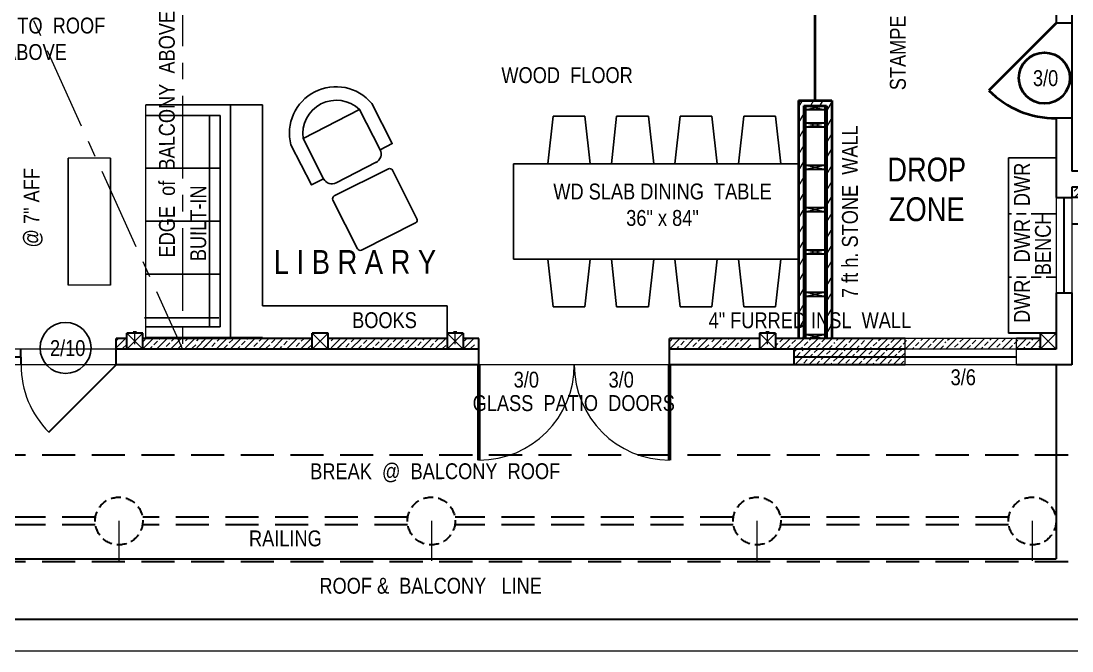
# Model space of a CAD drawing. Header units: inches. Extents: x 3832 to 8152, y 959 to 2015.
# Drawn here: x 7366.6 to 7763.6, y 1245.8 to 1483.9 of the extents above; entities that cross this region are included whole.
import ezdxf

# ---------------------------------------------------------------- set-up
doc = ezdxf.new("R2010")
doc.units = ezdxf.units.IN
doc.header["$MEASUREMENT"] = 0
doc.linetypes.add('CENTER', pattern=[2, 1.25, -0.25, 0.25, -0.25])
doc.linetypes.add('HIDDEN', pattern=[0.375, 0.25, -0.125])
for name, color, linetype, lineweight in [('BUILT-INS', 36, 'Continuous', 25), ('CABINETS', 36, 'HIDDEN', 25), ('DOORS', 7, 'Continuous', 60), ('FLOORING', 7, 'Continuous', 20), ('FURNITURE', 36, 'Continuous', 25), ('MASONRY', 14, 'Continuous', 30), ('ROOF', 7, 'HIDDEN', 30), ('STAIRS', 7, 'Continuous', 20), ('WALL FRAMING', 9, 'CENTER', 30), ('WALLS', 7, 'Continuous', 30), ('WINDOWS', 5, 'Continuous', 30)]:
    doc.layers.add(name, color=color, linetype=linetype, lineweight=lineweight)
for name, color, linetype in [('TEXT', 7, 'Continuous'), ('TEXT80', 9, 'Continuous'), ('TITLE BLOCK', 7, 'Continuous')]:
    doc.layers.add(name, color=color, linetype=linetype)
doc.styles.add('ARCHENT', font='technical.ttf', dxfattribs={"height": 6})
pattern_1 = [(45, (2723.5756, 93.7525), (-2.6516504, 2.6516504), []), (45, (2726.2272, 93.7525), (-2.6516504, 2.6516504), [1.875, -0.9375])]
pattern_2 = [(45, (2649.905, 100.017), (-2.6516504, 2.6516504), []), (45, (2652.5568, 100.017), (-2.6516504, 2.6516504), [1.875, -0.9375])]

msp = doc.modelspace()

# ---------------------------------------------------------------- hatches: boundary and pattern name
at = {"layer": 'DOORS', "linetype": 'Continuous', "lineweight": 9, "ltscale": 25}
h = msp.add_hatch(dxfattribs=at)
h.set_pattern_fill('ANSI33', color=6, scale=15, style=0)
h.set_pattern_definition(pattern_1)
h.paths.add_polyline_path([(7780.59, 1421.16), (7763.59, 1421.16), (7763.59, 1417.16), (7787.59, 1417.16), (7787.59, 1421.16)])
h.paths.add_polyline_path([(7836.59, 1417.16), (7836.59, 1446.16), (7830.59, 1446.16), (7830.59, 1421.16), (7804.59, 1421.16), (7787.59, 1421.16), (7787.59, 1417.16)])
h = msp.add_hatch(dxfattribs=at)
h.set_pattern_fill('ANSI33', color=6, scale=15, style=0)
h.set_pattern_definition([(45, (2429.9084, 100.017), (-2.6516504, 2.6516504), []), (45, (2432.56, 100.017), (-2.6516504, 2.6516504), [1.875, -0.9375])])
h.paths.add_polyline_path([(7402.59, 1363.17), (7402.59, 1360.17), (7406.93, 1360.17), (7406.93, 1363.17)])
h.paths.add_polyline_path([(7402.59, 1363.91), (7402.59, 1363.17), (7406.93, 1363.17), (7406.93, 1363.91)])
h = msp.add_hatch(dxfattribs=at)
h.set_pattern_fill('ANSI33', color=6, scale=15, style=0)
h.set_pattern_definition([(45, (2450.9067, 100.017), (-2.6516504, 2.6516504), []), (45, (2453.5584, 100.017), (-2.6516504, 2.6516504), [1.875, -0.9375])])
h.paths.add_polyline_path([(7412.59, 1363.17), (7412.59, 1360.17), (7427.92, 1360.17), (7427.92, 1363.17)])
h.paths.add_polyline_path([(7412.59, 1363.91), (7412.59, 1363.17), (7427.92, 1363.17), (7427.92, 1363.91)])
h = msp.add_hatch(dxfattribs=at)
h.set_pattern_fill('ANSI33', color=6, scale=15, style=0)
h.set_pattern_definition([(45, (2456.1, 100.017), (-2.6516504, 2.6516504), []), (45, (2458.7518, 100.017), (-2.6516504, 2.6516504), [1.875, -0.9375])])
h.paths.add_polyline_path([(7428.78, 1363.17), (7428.78, 1360.17), (7433.12, 1360.17), (7433.12, 1363.17)])
h.paths.add_polyline_path([(7428.78, 1363.91), (7428.78, 1363.17), (7433.12, 1363.17), (7433.12, 1363.91)])
h = msp.add_hatch(dxfattribs=at)
h.set_pattern_fill('ANSI33', color=6, scale=15, style=0)
h.set_pattern_definition([(45, (2460.2642, 100.017), (-2.6516504, 2.6516504), []), (45, (2462.916, 100.017), (-2.6516504, 2.6516504), [1.875, -0.9375])])
h.paths.add_polyline_path([(7432.95, 1363.17), (7432.95, 1360.17), (7437.28, 1360.17), (7437.28, 1363.17)])
h.paths.add_polyline_path([(7432.95, 1363.91), (7432.95, 1363.17), (7437.28, 1363.17), (7437.28, 1363.91)])
h = msp.add_hatch(dxfattribs=at)
h.set_pattern_fill('ANSI33', color=6, scale=15, style=0)
h.set_pattern_definition([(45, (2499.948, 100.017), (-2.6516504, 2.6516504), []), (45, (2502.5996, 100.017), (-2.6516504, 2.6516504), [1.875, -0.9375])])
h.paths.add_polyline_path([(7476.97, 1363.17), (7434.97, 1363.17), (7434.97, 1360.17), (7476.97, 1360.17)])
h.paths.add_polyline_path([(7476.97, 1363.91), (7434.97, 1363.91), (7434.97, 1363.17), (7476.97, 1363.17)])
h = msp.add_hatch(dxfattribs=at)
h.set_pattern_fill('ANSI33', color=6, scale=15, style=0)
h.set_pattern_definition([(45, (2511.0463, 100.017), (-2.6516504, 2.6516504), []), (45, (2513.698, 100.017), (-2.6516504, 2.6516504), [1.875, -0.9375])])
h.paths.add_polyline_path([(7483.73, 1363.17), (7483.73, 1360.17), (7488.06, 1360.17), (7488.06, 1363.17)])
h.paths.add_polyline_path([(7483.73, 1363.91), (7483.73, 1363.17), (7488.06, 1363.17), (7488.06, 1363.91)])
h = msp.add_hatch(dxfattribs=at)
h.set_pattern_fill('ANSI33', color=6, scale=15, style=0)
h.set_pattern_definition([(45, (2550.574, 99.7867), (-2.6516504, 2.6516504), []), (45, (2553.2256, 99.7867), (-2.6516504, 2.6516504), [1.875, -0.9375])])
h.paths.add_polyline_path([(7527.59, 1362.94), (7485.59, 1362.94), (7485.59, 1359.94), (7527.59, 1359.94)])
h.paths.add_polyline_path([(7527.59, 1363.91), (7485.59, 1363.91), (7485.59, 1362.94), (7527.59, 1362.94)])
h = msp.add_hatch(dxfattribs=at)
h.set_pattern_fill('ANSI33', color=6, scale=15, style=0)
h.set_pattern_definition([(45, (2561.4008, 100.017), (-2.6516504, 2.6516504), []), (45, (2564.0524, 100.017), (-2.6516504, 2.6516504), [1.875, -0.9375])])
h.paths.add_polyline_path([(7534.09, 1363.17), (7534.09, 1360.17), (7538.42, 1360.17), (7538.42, 1363.17)])
h.paths.add_polyline_path([(7534.09, 1363.91), (7534.09, 1363.17), (7538.42, 1363.17), (7538.42, 1363.91)])
h = msp.add_hatch(dxfattribs=at)
h.set_pattern_fill('ANSI33', color=0, scale=15, style=0)
h.set_pattern_definition(pattern_2)
h.paths.add_polyline_path([(7611.59, 1363.17), (7611.59, 1360.17), (7626.92, 1360.17), (7626.92, 1363.17)])
h.paths.add_polyline_path([(7611.59, 1363.91), (7611.59, 1363.17), (7626.92, 1363.17), (7626.92, 1363.91)])
h = msp.add_hatch(dxfattribs=at)
h.set_pattern_fill('ANSI33', color=0, scale=15, style=0)
h.set_pattern_definition(pattern_2)
h.paths.add_polyline_path([(7611.59, 1363.17), (7611.59, 1360.17), (7626.92, 1360.17), (7626.92, 1363.17)])
h.paths.add_polyline_path([(7611.59, 1363.91), (7611.59, 1363.17), (7626.92, 1363.17), (7626.92, 1363.91)])
h = msp.add_hatch(dxfattribs=at)
h.set_pattern_fill('ANSI33', color=0, scale=15, style=0)
h.set_pattern_definition(pattern_2)
h.paths.add_polyline_path([(7611.59, 1363.17), (7611.59, 1360.17), (7626.92, 1360.17), (7626.92, 1363.17)])
h.paths.add_polyline_path([(7611.59, 1363.91), (7611.59, 1363.17), (7626.92, 1363.17), (7626.92, 1363.91)])
h = msp.add_hatch(dxfattribs=at)
h.set_pattern_fill('ANSI33', color=0, scale=15, style=0)
h.set_pattern_definition(pattern_2)
h.paths.add_polyline_path([(7611.59, 1363.17), (7611.59, 1360.17), (7626.92, 1360.17), (7626.92, 1363.17)])
h.paths.add_polyline_path([(7611.59, 1363.91), (7611.59, 1363.17), (7626.92, 1363.17), (7626.92, 1363.91)])
h = msp.add_hatch(dxfattribs=at)
h.set_pattern_fill('ANSI33', color=6, scale=15, style=0)
h.set_pattern_definition(pattern_2)
h.paths.add_polyline_path([(7611.59, 1363.17), (7611.59, 1360.17), (7626.92, 1360.17), (7626.92, 1363.17)])
h.paths.add_polyline_path([(7611.59, 1363.91), (7611.59, 1363.17), (7626.92, 1363.17), (7626.92, 1363.91)])
h = msp.add_hatch(dxfattribs=at)
h.set_pattern_fill('ANSI33', color=6, scale=15, style=0)
h.set_pattern_definition([(45, (2665.8255, 100.017), (-2.6516504, 2.6516504), []), (45, (2668.477, 100.017), (-2.6516504, 2.6516504), [1.875, -0.9375])])
h.paths.add_polyline_path([(7627.51, 1363.17), (7627.51, 1360.17), (7642.84, 1360.17), (7642.84, 1363.17)])
h.paths.add_polyline_path([(7627.51, 1363.91), (7627.51, 1363.17), (7642.84, 1363.17), (7642.84, 1363.91)])
h = msp.add_hatch(dxfattribs=at)
h.set_pattern_fill('ANSI33', color=6, scale=15, style=0)
h.set_pattern_definition([(45, (2696.574, 99.7867), (-2.6516504, 2.6516504), []), (45, (2699.2256, 99.7867), (-2.6516504, 2.6516504), [1.875, -0.9375])])
h.paths.add_polyline_path([(7651.59, 1362.94), (7651.59, 1359.94), (7673.59, 1359.94), (7673.59, 1362.94)])
h.paths.add_polyline_path([(7651.59, 1363.91), (7651.59, 1362.94), (7673.59, 1362.94), (7673.59, 1363.91)])
h = msp.add_hatch(dxfattribs=at)
h.set_pattern_fill('ANSI33', color=6, scale=15, style=0)
h.set_pattern_definition([(45, (2738.574, 99.599), (-2.6516504, 2.6516504), []), (45, (2741.2256, 99.599), (-2.6516504, 2.6516504), [1.875, -0.9375])])
h.paths.add_polyline_path([(7715.59, 1362.76), (7673.59, 1362.76), (7673.59, 1359.76), (7715.59, 1359.76)])
h.paths.add_polyline_path([(7715.59, 1363.91), (7673.59, 1363.91), (7673.59, 1362.76), (7715.59, 1362.76)])
h = msp.add_hatch(dxfattribs=at)
h.set_pattern_fill('ANSI33', color=6, scale=15, style=0)
h.set_pattern_definition([(45, (2780.5756, 99.7525), (-2.6516504, 2.6516504), []), (45, (2783.2272, 99.7525), (-2.6516504, 2.6516504), [1.875, -0.9375])])
h.paths.add_polyline_path([(7751.59, 1359.91), (7751.59, 1362.91), (7715.59, 1362.91), (7715.59, 1359.91)])
h.paths.add_polyline_path([(7751.59, 1363.91), (7715.59, 1363.91), (7715.59, 1362.91), (7751.59, 1362.91)])
h = msp.add_hatch(dxfattribs=at)
h.set_pattern_fill('ANSI33', color=6, scale=15, style=0)
h.set_pattern_definition(pattern_1)
h.paths.add_polyline_path([(7700.59, 1359.91), (7658.59, 1359.91), (7658.59, 1356.91), (7700.59, 1356.91)])
h.paths.add_polyline_path([(7700.59, 1356.91), (7658.59, 1356.91), (7658.59, 1353.91), (7700.59, 1353.91)])

# ---------------------------------------------------------------- linework, layer by layer
at = {"layer": 'BUILT-INS', "color": 6, "ltscale": 20}
for p, q in [((7445.78, 1452.25), (7457.78, 1452.25)), ((7457.78, 1452.25), (7457.78, 1376.25)), ((7457.78, 1376.25), (7527.59, 1376.25)), ((7527.59, 1376.25), (7527.59, 1364.25))]:
    msp.add_line(p, q, dxfattribs=at)
at = {"layer": 'BUILT-INS', "color": 6, "ltscale": 15}
msp.add_line((7757.59, 1432.16), (7739.59, 1432.16), dxfattribs=at)
at = {"layer": 'BUILT-INS', "color": 6, "ltscale": 25}
msp.add_line((7739.59, 1432.16), (7739.59, 1365.91), dxfattribs=at)
at = {"layer": 'CABINETS', "color": 6, "linetype": 'HIDDEN', "ltscale": 15}
for p, q in [((7757.59, 1411.03), (7739.59, 1411.03)), ((7757.59, 1387.03), (7739.59, 1387.03))]:
    msp.add_line(p, q, dxfattribs=at)
at = {"layer": 'DOORS', "color": 7, "linetype": 'Continuous', "lineweight": 40, "ltscale": 15}
msp.add_line((7757.59, 1483.16), (7732.14, 1457.7), dxfattribs=at)
at = {"layer": 'DOORS', "color": 6, "ltscale": 15}
for p, q in [((7539.59, 1353.91), (7539.59, 1317.91)), ((7611.59, 1317.91), (7611.59, 1353.91))]:
    msp.add_line(p, q, dxfattribs=at)
at = {"layer": 'DOORS', "color": 7, "linetype": 'Continuous', "lineweight": 40, "ltscale": 15}
msp.add_arc((7757.59, 1483.16), 36, 225, 270, dxfattribs=at)
at = {"layer": 'DOORS', "color": 6, "linetype": 'Continuous', "lineweight": 9, "ltscale": 25}
for centre, start, end in [((7539.59, 1353.91), 270, 0), ((7611.59, 1353.91), 180, 270)]:
    msp.add_arc(centre, 36, start, end, dxfattribs=at)
at = {"layer": 'FLOORING', "color": 6, "linetype": 'Continuous', "lineweight": 40, "ltscale": 25}
msp.add_line((7666.58, 1453.91), (7666.67, 1512.88), dxfattribs=at)
at = {"layer": 'FURNITURE', "color": 6, "linetype": 'Continuous', "lineweight": 20, "ltscale": 20}
msp.add_line((7413.78, 1364.25), (7413.78, 1452.25), dxfattribs=at)
at = {"layer": 'FURNITURE', "linetype": 'Continuous', "ltscale": 20}
for p, q in [((7413.78, 1452.25), (7457.78, 1452.25)), ((7413.78, 1448.25), (7441.78, 1448.25)), ((7441.28, 1371.75), (7413.28, 1371.75))]:
    msp.add_line(p, q, dxfattribs=at)
at = {"layer": 'FURNITURE', "color": 6, "linetype": 'Continuous', "ltscale": 20}
for p, q in [((7413.78, 1452.25), (7445.78, 1452.25)), ((7445.78, 1452.25), (7445.78, 1364.25)), ((7413.78, 1448.25), (7441.78, 1448.25)), ((7437.78, 1448.25), (7437.78, 1368.25)), ((7441.78, 1448.25), (7441.78, 1368.25)), ((7384.44, 1432.05), (7384.44, 1384.05)), ((7400.44, 1432.05), (7400.44, 1384.05)), ((7413.78, 1428.25), (7441.78, 1428.25)), ((7413.78, 1408.25), (7441.78, 1408.25)), ((7413.78, 1388.25), (7441.78, 1388.25)), ((7413.28, 1371.75), (7441.28, 1371.75)), ((7413.78, 1368.25), (7441.78, 1368.25)), ((7457.78, 1364.25), (7413.78, 1364.25))]:
    msp.add_line(p, q, dxfattribs=at)
at = {"layer": 'FURNITURE', "linetype": 'Continuous', "ltscale": 0.75}
for p, q in [((7473.12, 1439.46), (7494.48, 1450.43)), ((7500.74, 1430.5), (7485.66, 1422.76)), ((7505.35, 1428.04), (7484.91, 1417.78)), ((7516.11, 1409.14), (7506.87, 1427.54)), ((7484.4, 1416.24), (7493.64, 1397.85)), ((7495.18, 1397.34), (7515.61, 1407.6))]:
    msp.add_line(p, q, dxfattribs=at)
at = {"layer": 'FURNITURE', "ltscale": 25}
for p, q in [((7567.59, 1447.91), (7565.59, 1429.91)), ((7567.59, 1447.91), (7579.59, 1447.91)), ((7579.59, 1447.91), (7581.59, 1429.91)), ((7591.59, 1447.91), (7589.59, 1429.91)), ((7591.59, 1447.91), (7603.59, 1447.91)), ((7603.59, 1447.91), (7605.59, 1429.91)), ((7615.59, 1447.91), (7613.59, 1429.91)), ((7615.59, 1447.91), (7627.59, 1447.91)), ((7627.59, 1447.91), (7629.59, 1429.91)), ((7639.59, 1447.91), (7637.59, 1429.91)), ((7639.59, 1447.91), (7651.59, 1447.91)), ((7651.59, 1447.91), (7653.59, 1429.91)), ((7567.59, 1375.91), (7565.59, 1393.91)), ((7579.59, 1375.91), (7581.59, 1393.91)), ((7591.59, 1375.91), (7589.59, 1393.91)), ((7603.59, 1375.91), (7605.59, 1393.91)), ((7615.59, 1375.91), (7613.59, 1393.91)), ((7627.59, 1375.91), (7629.59, 1393.91)), ((7639.59, 1375.91), (7637.59, 1393.91)), ((7651.59, 1375.91), (7653.59, 1393.91)), ((7567.59, 1375.91), (7579.59, 1375.91)), ((7591.59, 1375.91), (7603.59, 1375.91)), ((7615.59, 1375.91), (7627.59, 1375.91)), ((7639.59, 1375.91), (7651.59, 1375.91))]:
    msp.add_line(p, q, dxfattribs=at)
at = {"layer": 'FURNITURE', "color": 6, "linetype": 'Continuous', "lineweight": 9, "ltscale": 20}
for p, q in [((7400.44, 1432.05), (7384.44, 1432.05)), ((7400.44, 1384.05), (7384.44, 1384.05))]:
    msp.add_line(p, q, dxfattribs=at)
at = {"layer": 'FURNITURE', "color": 6, "ltscale": 25}
for p, q in [((7660.59, 1429.91), (7552.59, 1429.91)), ((7552.59, 1429.91), (7552.59, 1393.91)), ((7660.59, 1393.91), (7552.59, 1393.91))]:
    msp.add_line(p, q, dxfattribs=at)
at = {"layer": 'FURNITURE', "linetype": 'Continuous', "ltscale": 0.75}
for points in [[(7494.47, 1450.43), (7494.47, 1450.43), (7502.25, 1435.26), (7506.83, 1437.61), (7499.05, 1452.78)], [(7473.12, 1439.46), (7473.12, 1439.46), (7480.91, 1424.29), (7476.33, 1421.94), (7468.54, 1437.11)]]:
    msp.add_lwpolyline(points, dxfattribs=at)
for centre, radius, start, end in [((7485.56, 1441.51), 17.58, 39.8467, 194.4859), ((7485.68, 1441.28), 12.69, 46.0909, 188.2416), ((7499.11, 1433.64), 3.53, 297.1663, 27.1663), ((7505.86, 1427.02), 1.14, 26.6679, 116.6679), ((7484.05, 1425.9), 3.53, 207.1663, 297.1663), ((7485.42, 1416.76), 1.14, 116.6679, 206.6679), ((7515.1, 1408.63), 1.14, 296.6679, 26.6679), ((7494.66, 1398.36), 1.14, 206.6679, 296.6679)]:
    msp.add_arc(centre, radius, start, end, dxfattribs=at)
at = {"layer": 'MASONRY', "color": 6, "lineweight": 40, "ltscale": 15}
for p, q in [((7660.34, 1453.91), (7660.34, 1363.91)), ((7672.84, 1453.91), (7672.84, 1363.91))]:
    msp.add_line(p, q, dxfattribs=at)
at = {"layer": 'MASONRY', "color": 6, "linetype": 'Continuous', "lineweight": 40, "ltscale": 25}
msp.add_line((7660.34, 1453.91), (7672.84, 1453.91), dxfattribs=at)
at = {"layer": 'MASONRY', "color": 6, "linetype": 'Continuous', "lineweight": 9, "ltscale": 20}
for p, q in [((7661.72, 1453.91), (7660.34, 1451.52)), ((7665.97, 1453.91), (7664.82, 1451.91)), ((7669.44, 1453.91), (7668.28, 1451.91)), ((7672.84, 1453.37), (7670.84, 1449.91)), ((7662.34, 1448.98), (7660.34, 1445.52)), ((7672.84, 1447.37), (7670.84, 1443.91)), ((7662.34, 1442.98), (7660.34, 1439.52)), ((7672.84, 1441.37), (7670.84, 1437.91)), ((7662.34, 1436.98), (7660.34, 1433.52)), ((7672.59, 1435.37), (7670.59, 1431.91)), ((7662.34, 1430.98), (7660.34, 1427.52)), ((7672.84, 1429.37), (7670.84, 1425.91)), ((7662.34, 1424.98), (7660.34, 1421.52)), ((7672.84, 1423.37), (7670.84, 1419.91)), ((7662.34, 1418.98), (7660.34, 1415.52)), ((7672.59, 1417.37), (7670.59, 1413.91)), ((7662.34, 1412.98), (7660.34, 1409.52)), ((7672.84, 1411.37), (7670.84, 1407.91)), ((7662.34, 1406.98), (7660.34, 1403.52)), ((7672.84, 1405.37), (7670.84, 1401.91)), ((7662.34, 1400.98), (7660.34, 1397.52)), ((7672.84, 1399.37), (7670.84, 1395.91)), ((7662.59, 1394.98), (7660.59, 1391.52)), ((7672.84, 1393.37), (7670.84, 1389.91)), ((7662.34, 1388.98), (7660.34, 1385.52)), ((7672.84, 1387.37), (7670.84, 1383.91)), ((7662.34, 1382.98), (7660.34, 1379.52)), ((7672.84, 1381.37), (7670.84, 1377.91)), ((7662.34, 1376.98), (7660.34, 1373.52)), ((7672.84, 1375.37), (7670.84, 1371.91)), ((7662.34, 1370.98), (7660.34, 1367.52)), ((7672.84, 1369.37), (7670.84, 1365.91)), ((7662.34, 1364.98), (7661.72, 1363.91))]:
    msp.add_line(p, q, dxfattribs=at)
at = {"layer": 'ROOF', "ltscale": 50}
msp.add_line((7845.52, 1407.16), (7763.59, 1407.16), dxfattribs=at)
at = {"layer": 'ROOF', "linetype": 'Continuous', "ltscale": 50}
for p in [(7757.59, 1353.53), (7220.04, 1280.61)]:
    msp.add_line(p, (7757.59, 1280.61), dxfattribs=at)
at = {"layer": 'ROOF', "linetype": 'HIDDEN', "ltscale": 50}
for p, q in [((7224.59, 1319.91), (7787.59, 1319.91)), ((7394.59, 1296.41), (7290.59, 1296.41)), ((7512.59, 1296.41), (7412.59, 1296.41)), ((7635.59, 1296.41), (7530.59, 1296.41)), ((7739.59, 1296.41), (7653.59, 1296.41)), ((7394.59, 1293.41), (7290.59, 1293.41)), ((7512.59, 1293.41), (7412.59, 1293.41)), ((7635.59, 1293.41), (7530.59, 1293.41)), ((7739.59, 1293.41), (7653.59, 1293.41))]:
    msp.add_line(p, q, dxfattribs=at)
at = {"layer": 'ROOF', "color": 7, "linetype": 'HIDDEN', "ltscale": 50}
msp.add_line((7224.59, 1279.61), (7787.59, 1279.61), dxfattribs=at)
at = {"layer": 'ROOF', "ltscale": 15}
for centre in [(7403.59, 1294.91), (7521.59, 1294.91), (7644.59, 1294.91), (7748.59, 1294.91)]:
    msp.add_circle(centre, 9, dxfattribs=at)
at = {"layer": 'STAIRS', "color": 7, "linetype": 'CENTER', "lineweight": 9, "ltscale": 25}
msp.add_line((7293.94, 1654.89), (7427.59, 1359.91), dxfattribs=at)
at = {"layer": 'STAIRS', "linetype": 'CENTER', "lineweight": 9, "ltscale": 25}
msp.add_line((7427.59, 1505.67), (7427.59, 1359.91), dxfattribs=at)
at = {"layer": 'TEXT', "color": 7, "linetype": 'Continuous', "lineweight": 40, "ltscale": 15}
msp.add_circle((7753.18, 1462.35), 9.63, dxfattribs=at)
at = {"layer": 'TEXT', "color": 9, "linetype": 'Continuous', "ltscale": 15}
msp.add_circle((7383.4, 1360.34), 9.63, dxfattribs=at)
at = {"layer": 'TITLE BLOCK', "color": 7, "linetype": 'Continuous', "lineweight": 30, "ltscale": 0.5}
msp.add_line((7146.59, 1257.77), (7926.58, 1257.77), dxfattribs=at)
at = {"layer": 'TITLE BLOCK', "color": 7, "linetype": 'Continuous', "lineweight": 0, "ltscale": 0.5}
msp.add_line((7122.59, 1245.77), (7938.58, 1245.77), dxfattribs=at)
at = {"layer": 'WALL FRAMING', "color": 9, "linetype": 'Continuous', "lineweight": 9, "ltscale": 150}
for p, q in [((7409, 1366.49), (7409.59, 1366.49)), ((7409.59, 1361.8), (7409.59, 1366.49)), ((7409.59, 1366.49), (7410.18, 1366.49)), ((7529.98, 1366.49), (7530.57, 1366.49)), ((7530.57, 1361.8), (7530.57, 1366.49)), ((7530.57, 1366.49), (7531.16, 1366.49)), ((7647.98, 1366.49), (7648.57, 1366.49)), ((7648.57, 1361.8), (7648.57, 1366.49)), ((7648.57, 1366.49), (7649.16, 1366.49))]:
    msp.add_line(p, q, dxfattribs=at)
at = {"layer": 'WALL FRAMING', "color": 9, "ltscale": 15}
msp.add_line((7757.59, 1365.91), (7751.59, 1365.91), dxfattribs=at)
at = {"layer": 'WALL FRAMING', "color": 7, "ltscale": 15}
for p, q in [((7412.59, 1359.91), (7406.59, 1359.91)), ((7482.59, 1359.91), (7476.59, 1359.91)), ((7533.59, 1359.91), (7527.59, 1359.91)), ((7651.59, 1359.91), (7645.59, 1359.91))]:
    msp.add_line(p, q, dxfattribs=at)
at = {"layer": 'WALL FRAMING', "color": 9, "lineweight": 9, "ltscale": 15}
for p, q in [((7403.59, 1294.91), (7403.59, 1279.91)), ((7521.59, 1294.91), (7521.59, 1279.91)), ((7644.59, 1294.91), (7644.59, 1279.91)), ((7748.59, 1294.91), (7748.59, 1279.91))]:
    msp.add_line(p, q, dxfattribs=at)
at = {"layer": 'WALLS', "ltscale": 15}
for p, q in [((7757.59, 1505.91), (7757.59, 1483.16)), ((7763.59, 1504.66), (7763.59, 1483.16)), ((7763.59, 1483.16), (7757.59, 1483.16)), ((7763.59, 1483.16), (7763.59, 1447.16)), ((7757.59, 1447.16), (7757.59, 1417.16)), ((7763.59, 1447.16), (7757.59, 1447.16)), ((7763.59, 1447.16), (7763.59, 1427.16)), ((7780.59, 1427.16), (7763.59, 1427.16)), ((7763.59, 1421.16), (7763.59, 1417.16)), ((7780.59, 1421.16), (7763.59, 1421.16)), ((7757.59, 1417.16), (7763.59, 1417.16)), ((7757.59, 1381.16), (7757.59, 1359.91)), ((7763.59, 1381.16), (7763.59, 1353.91)), ((7406.59, 1359.91), (7406.59, 1365.91)), ((7412.59, 1365.91), (7406.59, 1365.91)), ((7412.59, 1359.91), (7412.59, 1365.91)), ((7476.59, 1359.91), (7476.59, 1365.91)), ((7482.59, 1365.91), (7476.59, 1365.91)), ((7482.59, 1359.91), (7482.59, 1365.91)), ((7533.59, 1365.91), (7527.59, 1365.91)), ((7527.59, 1365.91), (7527.59, 1359.91)), ((7533.59, 1365.91), (7533.59, 1359.91)), ((7651.59, 1365.91), (7645.59, 1365.91)), ((7645.59, 1365.91), (7645.59, 1359.91)), ((7651.59, 1365.91), (7651.59, 1359.91)), ((7751.59, 1365.91), (7751.59, 1359.91)), ((7757.59, 1365.91), (7757.59, 1359.91)), ((7476.59, 1363.91), (7412.59, 1363.91)), ((7751.59, 1363.91), (7742.59, 1363.91)), ((7539.59, 1359.91), (7402.59, 1359.91)), ((7700.59, 1359.91), (7611.58, 1359.91)), ((7658.59, 1353.91), (7658.59, 1359.91)), ((7757.59, 1359.91), (7742.59, 1359.91)), ((7539.59, 1353.91), (7402.59, 1353.91)), ((7700.59, 1353.91), (7611.59, 1353.91)), ((7658.59, 1356.91), (7700.59, 1356.91)), ((7700.59, 1353.91), (7658.59, 1353.91)), ((7763.59, 1353.91), (7742.59, 1353.91))]:
    msp.add_line(p, q, dxfattribs=at)
at = {"layer": 'WALLS', "color": 6, "lineweight": 40, "ltscale": 15}
for p, q in [((7662.34, 1451.91), (7662.34, 1363.91)), ((7662.84, 1451.91), (7662.84, 1363.91)), ((7670.34, 1451.91), (7670.34, 1363.91)), ((7670.84, 1451.91), (7670.84, 1363.91))]:
    msp.add_line(p, q, dxfattribs=at)
at = {"layer": 'WALLS', "color": 6, "linetype": 'Continuous', "lineweight": 40, "ltscale": 25}
msp.add_line((7662.34, 1451.91), (7670.84, 1451.91), dxfattribs=at)
at = {"layer": 'WALLS', "color": 6, "linetype": 'Continuous', "lineweight": 9, "ltscale": 25}
for p, q in [((7662.84, 1450.41), (7670.34, 1451.91)), ((7662.84, 1451.91), (7670.34, 1450.41)), ((7662.84, 1443.91), (7670.34, 1445.41)), ((7662.84, 1445.41), (7670.34, 1443.91)), ((7662.84, 1427.91), (7670.34, 1429.41)), ((7662.84, 1429.41), (7670.34, 1427.91)), ((7662.84, 1411.91), (7670.34, 1413.41)), ((7662.84, 1413.41), (7670.34, 1411.91)), ((7662.84, 1395.91), (7670.34, 1397.41)), ((7662.84, 1397.41), (7670.34, 1395.91)), ((7662.84, 1379.91), (7670.34, 1381.41)), ((7662.84, 1381.41), (7670.34, 1379.91)), ((7662.84, 1363.91), (7670.34, 1365.41)), ((7662.84, 1365.41), (7670.34, 1363.91))]:
    msp.add_line(p, q, dxfattribs=at)
at = {"layer": 'WALLS', "color": 6, "ltscale": 25}
for p, q in [((7662.84, 1450.41), (7670.34, 1450.41)), ((7662.84, 1445.41), (7670.34, 1445.41)), ((7662.84, 1443.91), (7670.34, 1443.91)), ((7662.84, 1429.41), (7670.34, 1429.41)), ((7662.84, 1427.91), (7670.34, 1427.91)), ((7662.84, 1413.41), (7670.34, 1413.41)), ((7662.84, 1411.91), (7670.34, 1411.91)), ((7662.84, 1397.41), (7670.34, 1397.41)), ((7662.84, 1395.91), (7670.34, 1395.91)), ((7662.84, 1381.41), (7670.34, 1381.41)), ((7662.84, 1379.91), (7670.34, 1379.91)), ((7662.84, 1365.41), (7670.34, 1365.41))]:
    msp.add_line(p, q, dxfattribs=at)
at = {"layer": 'WALLS', "lineweight": 20, "ltscale": 15}
for p, q in [((7757.59, 1417.16), (7757.59, 1381.16)), ((7763.59, 1417.16), (7763.59, 1381.16)), ((7402.59, 1359.91), (7332.59, 1359.91)), ((7742.59, 1359.91), (7700.59, 1359.91)), ((7402.59, 1353.91), (7332.59, 1353.91)), ((7742.59, 1353.91), (7700.59, 1353.91))]:
    msp.add_line(p, q, dxfattribs=at)
at = {"layer": 'WALLS', "color": 6, "ltscale": 15}
for p, q in [((7836.59, 1417.16), (7763.59, 1417.16)), ((7757.59, 1365.91), (7739.59, 1365.91)), ((7402.59, 1353.91), (7402.59, 1363.91)), ((7406.59, 1363.91), (7402.59, 1363.91)), ((7527.59, 1363.91), (7482.59, 1363.91)), ((7539.59, 1363.91), (7533.59, 1363.91)), ((7539.59, 1353.91), (7539.59, 1363.91)), ((7645.59, 1363.91), (7611.59, 1363.91)), ((7611.59, 1353.91), (7611.59, 1363.91)), ((7700.59, 1363.91), (7651.59, 1363.91)), ((7366.59, 1353.91), (7366.55, 1359.92))]:
    msp.add_line(p, q, dxfattribs=at)
at = {"layer": 'WALLS', "color": 9, "ltscale": 15}
msp.add_line((7757.59, 1381.16), (7763.59, 1381.16), dxfattribs=at)
at = {"layer": 'WALLS', "color": 7, "linetype": 'Continuous', "lineweight": 9, "ltscale": 15}
for p, q in [((7406.59, 1365.91), (7412.59, 1359.91)), ((7406.59, 1359.91), (7412.59, 1365.91)), ((7476.59, 1365.91), (7482.59, 1359.91)), ((7476.59, 1359.91), (7482.59, 1365.91)), ((7527.59, 1359.91), (7533.59, 1365.91)), ((7533.59, 1359.91), (7527.59, 1365.91)), ((7645.59, 1359.91), (7651.59, 1365.91)), ((7651.59, 1359.91), (7645.59, 1365.91)), ((7751.59, 1359.91), (7757.59, 1365.91)), ((7757.59, 1359.91), (7751.59, 1365.91))]:
    msp.add_line(p, q, dxfattribs=at)
at = {"layer": 'WALLS', "color": 6, "lineweight": 20, "ltscale": 15}
for p, q in [((7700.59, 1353.91), (7700.59, 1363.91)), ((7742.59, 1363.91), (7700.59, 1363.91)), ((7742.59, 1353.91), (7742.59, 1363.91))]:
    msp.add_line(p, q, dxfattribs=at)
at = {"layer": 'WALLS', "color": 7, "ltscale": 15}
msp.add_line((7757.59, 1359.91), (7751.59, 1359.91), dxfattribs=at)
at = {"layer": 'WALLS', "color": 6, "linetype": 'Continuous', "lineweight": 20, "ltscale": 15}
msp.add_line((7611.59, 1353.91), (7539.59, 1353.91), dxfattribs=at)
at = {"layer": 'WALLS', "color": 6, "linetype": 'Continuous', "lineweight": 9, "ltscale": 150}
msp.add_arc((7402.59, 1353.91), 36, 180, 225, dxfattribs=at)
at = {"layer": 'WINDOWS', "ltscale": 15}
msp.add_line((7760.59, 1381.16), (7760.59, 1417.16), dxfattribs=at)
at = {"layer": 'WINDOWS', "color": 5, "ltscale": 15}
for p, q in [((7332.59, 1356.91), (7366.59, 1356.91)), ((7700.59, 1356.91), (7742.59, 1356.91))]:
    msp.add_line(p, q, dxfattribs=at)
at = {"layer": 'WINDOWS', "color": 6, "ltscale": 15}
msp.add_line((7377.14, 1328.45), (7402.59, 1353.91), dxfattribs=at)

# ---------------------------------------------------------------- texts
at = {"layer": 'FURNITURE', "insert": (7608.91, 1414.43), "char_height": 6, "width": 360.0625, "attachment_point": 5, "rotation": 0.0328, "style": 'ARCHENT'}
msp.add_mtext('{\\C6;WD SLAB DINING  TABLE\\C7;\\P\\C6;36" x 84"}', dxfattribs=at)
at = {"layer": 'TEXT80', "width": 360.0625, "attachment_point": 5, "style": 'ARCHENT'}
for s, insert, char_height, rotation in [('{\\C6;STAMPED  CONC   FLOOR}', (7697.83, 1501.11), 6, 90.0328), ('{\\C7;EDGE  of  BALCONY  ABOVE}', (7421.73, 1441.13), 6, 90.0328), ('{\\C7;WOOD  FLOOR}', (7572.87, 1463.43), 6, 0.0328), ('{\\C7;DROP\\PZONE  }', (7708.71, 1420.22), 9, 0.0328), ('{\\C6;BUILT-IN}', (7433.58, 1407.47), 6, 89.9672), ('{\\C7;L I B R A R Y  }', (7492.75, 1392.84), 9, 0.0328), ('{\\C6;BOOKS}', (7503.89, 1370.79), 6, 359.9672), ('{\\C6;4" FURRED INSL  WALL}', (7664.58, 1370.75), 6, 0.0328), ('{\\C7;BREAK  @  BALCONY  ROOF}', (7523.05, 1313.12), 6, 0.0328), ('{\\C7;RAILING}', (7466.46, 1288.29), 6, 0.0328), ('{\\C7; ROOF &  BALCONY   LINE}', (7520.36, 1270.4), 6, 0.0328)]:
    msp.add_mtext(s, dxfattribs=dict(at, insert=insert, char_height=char_height, rotation=rotation))
at = {"layer": 'TEXT80', "color": 9, "char_height": 6, "width": 360.0625, "attachment_point": 5, "rotation": 0.0328, "style": 'ARCHENT'}
for s, insert in [('{\\C7;OPEN  TO  ROOF\\P  ABOVE }', (7370.16, 1477.16)), ('{\\C7;2/10}', (7384.22, 1360.24)), ('{\\C6;3/0}', (7557.47, 1348.3)), ('{\\C6;3/0}', (7593.32, 1348.3)), ('{\\C6;GLASS  PATIO  DOORS}', (7575.39, 1339.45))]:
    msp.add_mtext(s, dxfattribs=dict(at, insert=insert))
at = {"layer": 'TEXT80', "color": 7, "linetype": 'Continuous', "lineweight": 40, "insert": (7753.62, 1462.29), "char_height": 6, "width": 360.0625, "attachment_point": 5, "rotation": 0.0328, "style": 'ARCHENT'}
msp.add_mtext('{\\C7;3/0}', dxfattribs=at)
at = {"layer": 'TEXT80', "color": 1, "linetype": 'Continuous', "lineweight": 30, "insert": (7366.17, 1413.3), "char_height": 6, "width": 360.0625, "attachment_point": 5, "rotation": 89.9672, "style": 'ARCHENT'}
msp.add_mtext('{\\C6;STONE  HEARTH\\C7;\\P\\C6;@ 7" AFF}', dxfattribs=at)
at = {"layer": 'TEXT80', "color": 9, "linetype": 'Continuous', "insert": (7722.52, 1349.2), "char_height": 6, "width": 360.0625, "attachment_point": 5, "rotation": 0.0328, "style": 'ARCHENT'}
msp.add_mtext('{\\C7;3/6}', dxfattribs=at)
at = {"layer": 'WALLS', "color": 9, "char_height": 6, "width": 360.0625, "attachment_point": 5, "rotation": 90.0328, "style": 'ARCHENT'}
for s, insert in [('{\\C6;7 ft h. STONE  WALL\\C7; }', (7679.75, 1411.85)), ('{\\C6;DWR}', (7744.68, 1422.15)), ('{\\C6;BENCH}', (7752.66, 1399.86)), ('{\\C6;DWR}', (7744.68, 1400.88)), ('{\\C6;DWR}', (7744.68, 1377.97))]:
    msp.add_mtext(s, dxfattribs=dict(at, insert=insert))

doc.saveas('drawing.dxf')
